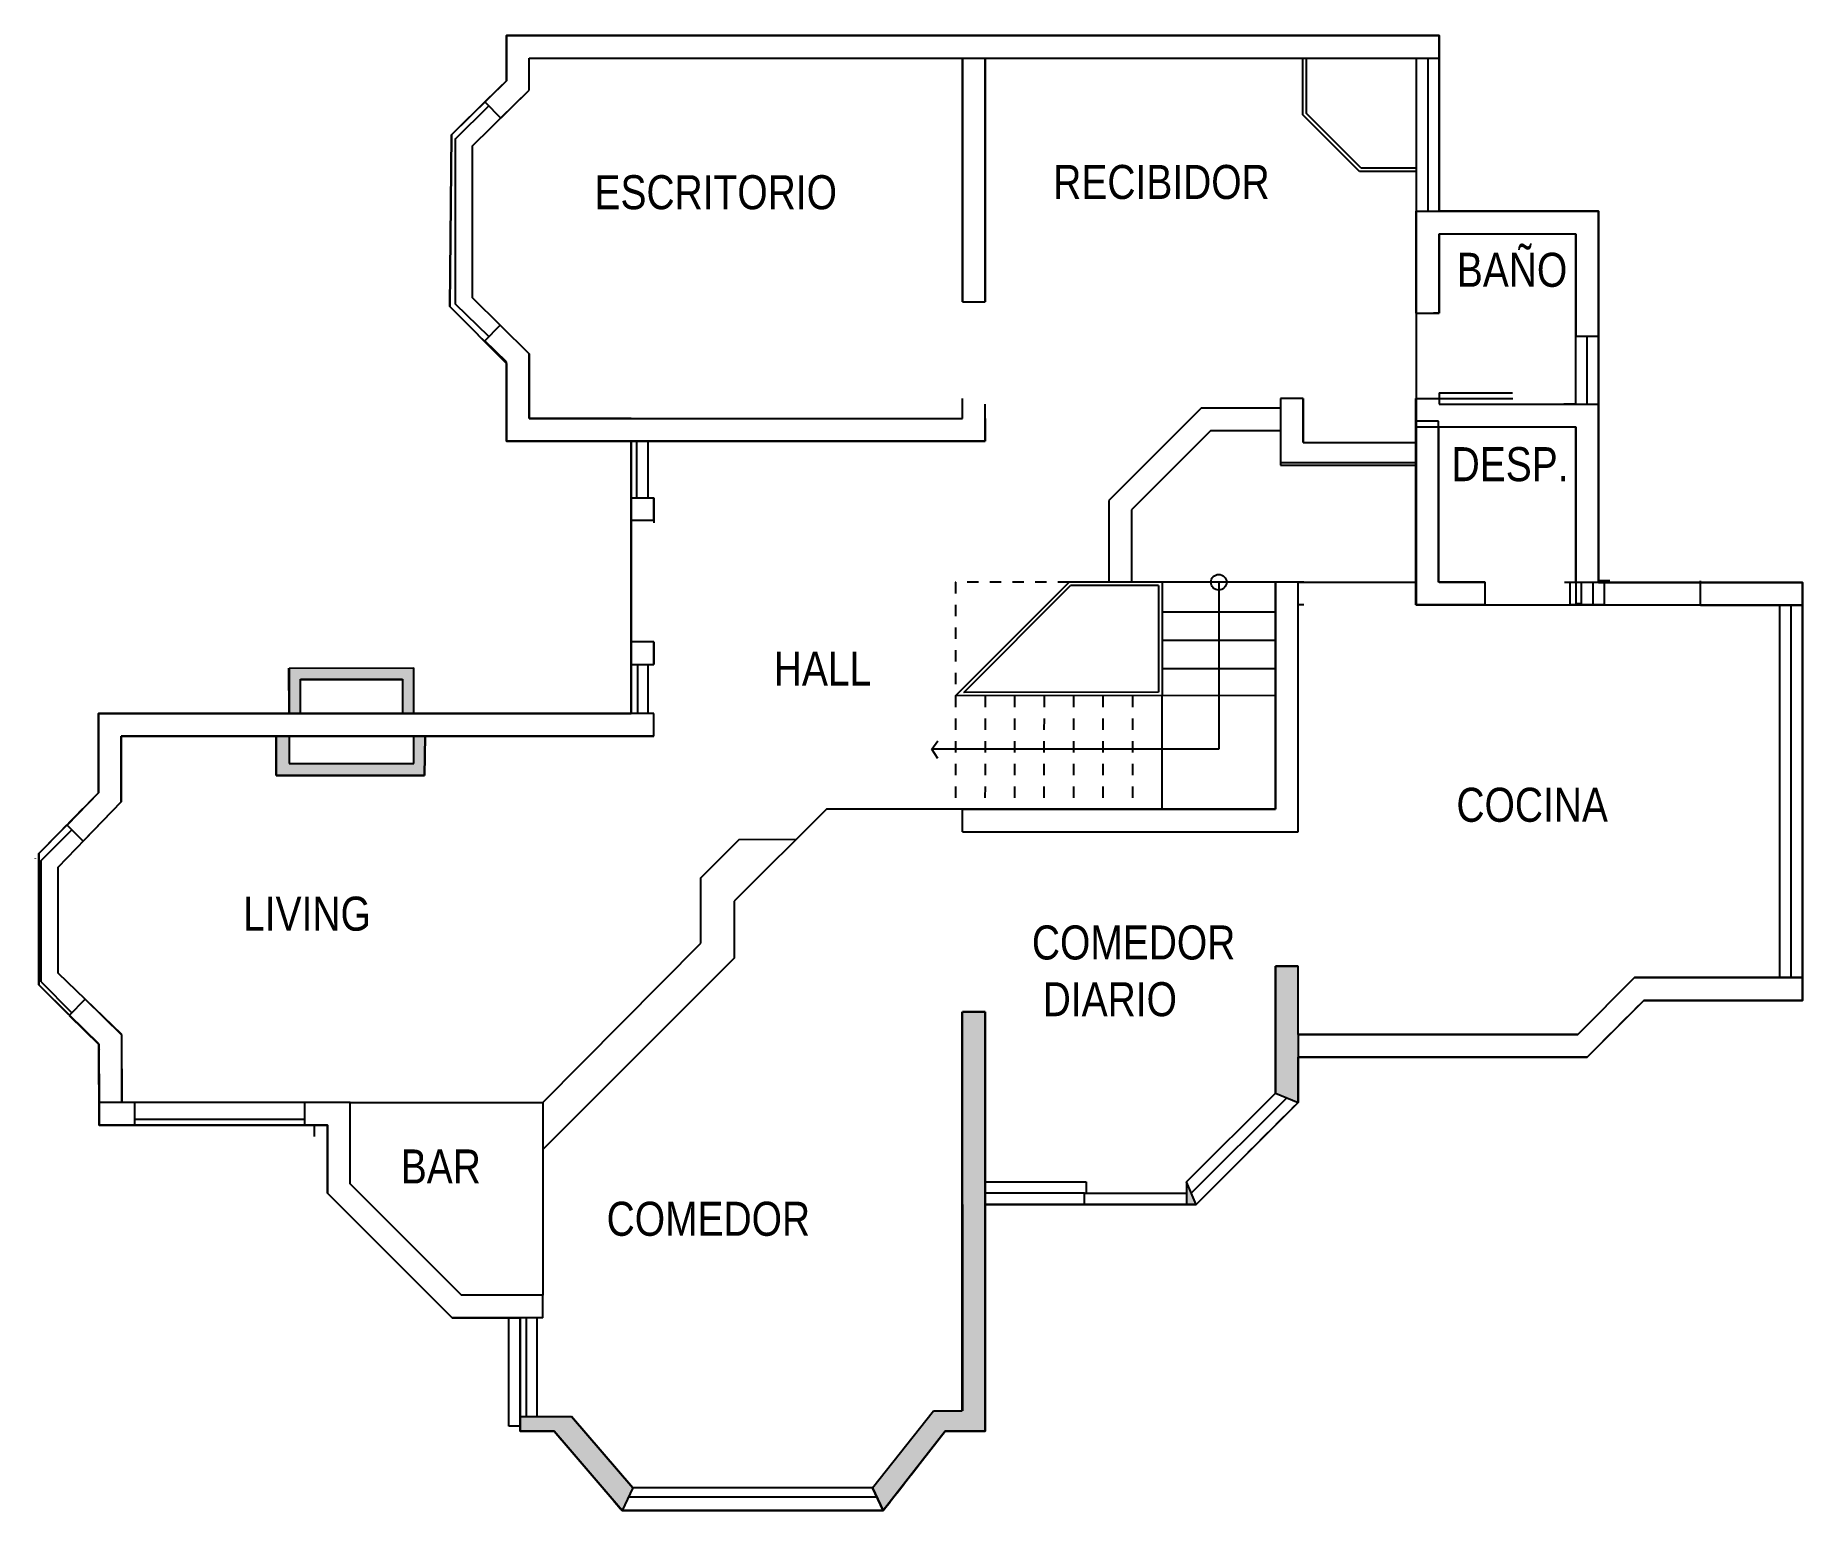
# Model space of a CAD drawing. Extents: x 1.7 to 17.3, y 2.2 to 15.2.
import ezdxf

# ---------------------------------------------------------------- set-up
doc = ezdxf.new("R2010")
doc.units = 0
doc.header["$LTSCALE"] = 0.09
doc.linetypes.add('HIDDEN', pattern=[0.375, 0.25, -0.125])
doc.linetypes.add('HIDDEN2', pattern=[0.1875, 0.125, -0.0625])
doc.layers.add('A_Slabs', color=253, linetype='Continuous')
doc.styles.add('RomanS', font='romans.shx')

msp = doc.modelspace()

# ---------------------------------------------------------------- hatches: boundary and pattern name
at = {"linetype": 'ByBlock'}
for points in [[(5.058438008149474, 9.656914476717404), (3.958441179004805, 9.654273289166756), (3.958441179004805, 9.254273289166756), (4.058427669460159, 9.255916982088541), (4.058150243336732, 9.555916853813095), (4.958150108524593, 9.555424246636376), (4.958126247048128, 9.255424247585326), (5.058438008149474, 9.255424247585326)], [(5.158315125979149, 9.055929179888132), (5.058315125979149, 9.055929179888132), (5.058315125979149, 8.813614027514776), (3.958318296834481, 8.813614027514776), (3.958318296834481, 9.055929179888132), (3.844993336187705, 9.055929179888134), (3.844993336187706, 8.70811162506681), (5.154248508838598, 8.70811162506681)], [(12.85709109672948, 6.426434922310918), (12.85709109672948, 7.026434922310918), (12.65709109672948, 7.026434922310918), (12.65709109672948, 5.967856278548227), (12.65709109672948, 5.909277634785534), (12.85709109672948, 5.826434922310919), (12.85709109672948, 6.226434922310918)], [(10.09709109672948, 4.926434922310917), (10.09709109672948, 6.626434922310917), (9.99709109672948, 6.626434922310917), (9.897091096729483, 6.626434922310916), (9.897091096729481, 4.926434922310917), (9.897091096729481, 3.107263600015454), (9.642235445745841, 3.107263600015453), (9.105104112235397, 2.426434922310917), (9.19709109672948, 2.226434922310915), (9.743396429333075, 2.926434922310917), (10.09709109672948, 2.926434922310917)], [(11.87424838425486, 5.126434922310914), (11.87424838425486, 4.926434922310917), (11.95709109672948, 4.926434922310917)], [(6.44894241720254, 3.056593197002111), (5.99709109672948, 3.05659319700211), (5.99709109672948, 2.926434922310917), (6.29709109672948, 2.926434922310917), (6.89709109672948, 2.226434922310918), (6.989078081223561, 2.426434922310919)]]:
    msp.add_hatch(color=1, dxfattribs=at).paths.add_polyline_path(points)

# ---------------------------------------------------------------- linework, layer by layer
for p, q in [((5.875676395421932, 14.8357497942837), (5.875676395421932, 15.2357497942837)), ((5.875676395421932, 15.2357497942837), (14.1, 15.2357497942837)), ((5.875676395421932, 14.8357497942837), (5.875676395421932, 15.2357497942837)), ((5.875676395421932, 15.2357497942837), (14.1, 15.2357497942837)), ((14.1, 15.2357497942837), (14.1, 15.0357497942837)), ((6.075676395421933, 15.0357497942837), (9.897091096729481, 15.0357497942837)), ((6.075676395421932, 14.75178070648976), (6.075676395421932, 15.0357497942837)), ((6.075676395421932, 14.75178070648976), (6.075676395421931, 15.035749794283701)), ((6.075676395421931, 15.035749794283701), (14.1, 15.035749794283701)), ((9.897091096729481, 12.8848836581031), (9.897091096729481, 15.0357497942837)), ((9.897091096729481, 15.0357497942837), (9.897091096729481, 12.8848836581031)), ((10.09709109672948, 12.8848836581031), (10.09709109672948, 15.0357497942837)), ((10.09709109672948, 15.0357497942837), (14.1, 15.0357497942837)), ((10.09709109672948, 15.0357497942837), (10.09709109672948, 12.8848836581031)), ((13.9, 15.0357497942837), (13.9, 13.48641704700217)), ((14, 15.0357497942837), (14, 13.68641704700217)), ((5.684429572859244, 14.64813824287863), (5.875676395421932, 14.8357497942837)), ((5.684429572859243, 14.64813824287863), (5.875676395421932, 14.8357497942837)), ((5.57597520581129, 14.26157797179552), (6.075676395421933, 14.75178070648976)), ((5.824487497057596, 14.505366474418446), (6.075676395421932, 14.75178070648976)), ((5.390618239200031, 14.35991175425223), (5.684429572859243, 14.64813824287863)), ((5.42597520581129, 14.32455478764098), (5.719786539470502, 14.61278127626737)), ((5.684429572859243, 14.64813824287863), (5.825857439304273, 14.5067103764336)), ((5.42597520581129, 12.86460152681688), (5.42597520581129, 14.32596770600747)), ((5.575975205811291, 12.92074624266168), (5.57597520581129, 14.26157797179552)), ((13.9, 13.68641704700217), (15.50709109672948, 13.68641704700216)), ((13.9, 12.78488365810309), (13.9, 13.68641704700217)), ((13.9, 13.68641704700217), (15.50709109672948, 13.68641704700216)), ((15.50709109672948, 12.58376159157255), (15.50709109672948, 13.68641704700217)), ((15.50709109672948, 13.68641704700216), (15.50709109672948, 12.58376159157256)), ((13.9, 13.48641704700217), (13.9, 11.98488365810309)), ((14.1, 13.48641704700217), (15.30709109672948, 13.48641704700217)), ((14.1, 13.48641704700217), (14.1, 12.78488365810309)), ((14.1, 12.78488365810309), (14.1, 13.48641704700217)), ((14.1, 13.48641704700217), (15.307091096729481, 13.486417047002162)), ((15.30709109672948, 11.98488365810309), (15.30709109672948, 13.48641704700217)), ((15.307091096729481, 13.486417047002162), (15.307091096729481, 12.58376159157256)), ((5.720798732570053, 12.57876752608379), (5.425975205811289, 12.86660954331403)), ((5.42746194505655, 12.86515801049995), (5.42597520581129, 12.86460152681688)), ((6.076844796059787, 12.4271366166963), (5.575975205811291, 12.92074624266168)), ((9.897091096729483, 12.8848836581031), (10.09709109672948, 12.8848836581031)), ((13.9, 12.78488365810309), (14.1, 12.78488365810309)), ((5.685440855640442, 12.54340964915418), (5.821153220773084, 12.67912201428682)), ((5.821153220773084, 12.67912201428682), (6.076844796059787, 12.4271366166963)), ((5.6807680190518814, 12.536672040128531), (5.876844796059787, 12.343437341029807)), ((5.876844796059787, 12.35653821144425), (5.685440855640444, 12.54340964915418)), ((15.30709109672948, 12.58376159157256), (15.50709109672948, 12.58376159157256)), ((15.40709109672948, 11.98488365810309), (15.40709109672948, 12.58376159157255)), ((5.876844796059787, 11.65653821144425), (5.876844796059787, 12.35653821144425)), ((5.876844796059787, 12.343437341029807), (5.876844796059785, 11.65653821144425)), ((6.076844796059786, 11.85653821144425), (6.076844796059787, 12.4271366166963)), ((6.076844796059787, 12.4271366166963), (6.076844796059786, 11.85653821144425)), ((9.897091096729481, 11.85653821144425), (9.897091096729481, 12.0348836581031)), ((12.7014309327499, 12.03488365810309), (12.70211599728206, 11.4693713124953)), ((12.90156786558244, 12.03488365810309), (12.7014309327499, 12.03488365810309)), ((12.70156786558244, 12.03488365810309), (12.701567865582438, 11.446389922904181)), ((12.90175992655428, 11.64638992290418), (12.90156786558244, 12.03488365810309)), ((12.90156786558244, 12.03488365810309), (12.90156786558244, 11.64638992290418)), ((13.89669719810092, 10.21332906110645), (13.89669719810092, 12.03488365810309)), ((13.89669719810092, 12.03488365810309), (14.1, 12.03488365810309)), ((13.9, 12.03488365810309), (14.1, 12.03488365810309)), ((14.1, 12.0848836581031), (14.74833147735478, 12.0848836581031)), ((14.1, 12.0848836581031), (14.1, 12.0848836581031)), ((14.1, 12.0848836581031), (14.1, 11.98488365810309)), ((14.1, 12.03488365810309), (14.74999999999999, 12.0348836581031)), ((14.1, 12.03488365810309), (14.1, 11.98488365810309)), ((6.976844796059787, 11.85653821144425), (6.076844796059786, 11.85653821144425)), ((6.076844796059786, 11.85653821144425), (9.897091096729483, 11.85653821144425)), ((6.976844796059787, 11.85653821144425), (9.897091096729483, 11.85653821144425)), ((9.897091096729483, 11.85653821144425), (9.897091096729481, 11.9848836581031)), ((10.09709109672948, 11.65653821144426), (10.09709109672948, 11.9848836581031)), ((10.097091096729482, 11.65653821144425), (10.09709109672948, 11.9848836581031)), ((10.09709109672948, 11.85653821144425), (10.09709109672948, 11.65653821144425)), ((12.00153705649233, 11.94727981395369), (11.18843307024073, 11.13417582770208)), ((12.70153705649233, 11.94727981395369), (12.00153705649233, 11.94727981395369)), ((13.9, 11.98488365810309), (13.9, 10.21332906110645)), ((14.1, 11.98488365810309), (15.50709109672948, 11.98488365810309)), ((14.1, 11.98488365810309), (15.50709109672948, 11.98488365810309)), ((15.30709109672948, 11.98488365810309), (15.2, 11.98488365810309)), ((15.50709109672947, 10.42643492231092), (15.50709109672948, 11.98488365810309)), ((15.50709109672948, 11.98488365810309), (15.50709109672947, 10.42643492231092)), ((12.08437976896695, 11.74727981395368), (11.38843307024072, 11.05133311522746)), ((12.70153705649233, 11.74727981395369), (12.08437976896695, 11.74727981395368)), ((14.09669719810092, 11.83488365810309), (13.9, 11.83488365810309)), ((13.9, 11.83488365810309), (13.9, 11.784883658103091)), ((13.9, 11.784883658103091), (15.307091096729481, 11.784883658103091)), ((14.09669719810092, 10.413329061106449), (14.09669719810092, 11.83488365810309)), ((14.09684705587198, 11.78488365810309), (14.09684705587198, 10.41332906110645)), ((14.1, 11.78488365810309), (15.30709109672948, 11.78488365810309)), ((15.30709109672948, 10.41332906110645), (15.30709109672948, 11.78488365810309)), ((15.307091096729481, 11.784883658103091), (15.30709109672947, 10.22643492231092)), ((7.176844796059786, 11.65653821144425), (5.876844796059787, 11.65653821144425)), ((5.876844796059785, 11.65653821144425), (10.097091096729482, 11.65653821144425)), ((7.026844796059786, 11.15688169854163), (7.026844796059787, 11.65653821144425)), ((7.126844796059787, 11.15696897186659), (7.126844796059787, 11.65653821144425)), ((10.09709109672948, 11.65653821144426), (7.176844796059786, 11.65653821144425)), ((12.90156786558244, 11.64638992290418), (13.9, 11.64638992290418)), ((12.90175992655428, 11.64638992290418), (13.9, 11.64638992290418)), ((12.701567865582438, 11.446389922904181), (13.9, 11.446389922904181)), ((12.70211599728205, 11.4693713124953), (13.9, 11.4693713124953)), ((6.976844796059787, 11.15683806187915), (7.176844796059786, 11.15701260852907)), ((6.976844796059786, 11.15701260852907), (6.976844796059791, 10.93673430872569)), ((6.976844796059787, 10.95653821144425), (6.976844796059787, 11.15683806187915)), ((7.176844796059785, 10.95653821144425), (7.176844796059786, 11.15701260852907)), ((7.176844796059786, 11.15701260852907), (7.176844796059791, 10.93673430872569)), ((11.18843307024073, 11.13417582770208), (11.18843307024072, 10.41332906110645)), ((7.176844796059785, 10.95653821144425), (6.976844796059787, 10.95653821144425)), ((11.38843307024072, 11.05133311522746), (11.38843307024072, 10.41332906110645)), ((11.65709109672948, 10.41332906110645), (10.83864095396989, 10.41332906110645)), ((11.62707339970153, 10.38332906110645), (10.85106736084109, 10.38332906110645)), ((11.62707339970153, 10.38332906110645), (11.62651859497591, 9.442546825523857)), ((11.62709110194615, 10.41334675291466), (11.62709109151281, 10.41332906110645)), ((11.65709109672948, 10.41332906110645), (11.65591164264408, 8.41332906110645)), ((11.65709109672948, 10.38332906110645), (11.6570734049182, 10.38332906110645)), ((12.65709109672948, 10.41332906110645), (11.65709109672948, 10.41332906110645)), ((12.85709109672948, 10.41332906110645), (12.65709109672948, 10.41332906110645)), ((12.65709109672948, 10.41332906110645), (12.65709109672948, 8.41332906110645)), ((12.65709109672948, 8.41332906110645), (12.65709109672948, 10.41332906110645)), ((12.85709109672948, 10.41332906110645), (12.90709109672948, 10.41332906110645)), ((12.85709109672948, 10.41332906110645), (13.9, 10.41332906110645)), ((12.85709109672948, 8.213329061106451), (12.85709109672948, 10.41332906110645)), ((12.90709109672948, 10.413329061106449), (12.85709109672948, 10.413329061106449)), ((12.85709109672948, 10.29424787426068), (12.85709109672948, 10.29424787426068)), ((13.9, 10.41332906110645), (13.90277895845378, 10.41332906110645)), ((14.50709109672948, 10.413329061106449), (14.09669719810092, 10.413329061106449)), ((14.1, 10.41332906110645), (14.50709109672948, 10.41332906110645)), ((14.50709109672948, 10.21332906110645), (14.50709109672948, 10.41332906110645)), ((15.20709109672948, 10.41332906110645), (15.30709109672948, 10.41332906110645)), ((15.25709109672948, 10.21332906110645), (15.25709109672948, 10.41332906110645)), ((15.25709109672948, 10.41332906110645), (15.55709109672948, 10.41332906110645)), ((15.35709109672948, 10.22643492231092), (15.35709109672948, 10.413329061106449)), ((15.35709109672948, 10.413329061106449), (15.45709109672948, 10.413329061106449)), ((15.45709109672948, 10.413329061106449), (15.45709109672948, 10.213329061106451)), ((15.60709109672948, 10.42643492231092), (15.50709109672948, 10.42643492231092)), ((15.50709109672947, 10.42643492231092), (15.55709109672948, 10.42643492231092)), ((15.55709109672948, 10.42643492231092), (15.55709109672948, 10.21332906110645)), ((16.40709109672948, 10.21332906110645), (16.40709109672948, 10.42643492231092)), ((17.30709109672948, 10.41051554095073), (16.40709109672948, 10.41051554095073)), ((16.40709109672948, 10.41051554095073), (17.30709109672948, 10.41051554095073)), ((17.30709109672948, 10.21332906110645), (17.30709109672948, 10.41051554095073)), ((11.65678938847322, 10.15172244581565), (12.65709109672948, 10.15172244581565)), ((12.85709109672948, 8.213329061106451), (12.85709109672948, 10.21332906110645)), ((12.90709109672948, 10.21332906110645), (12.85709109672948, 10.21332906110645)), ((13.89669719810092, 10.21332906110645), (15.6, 10.21332906110645)), ((14.50709109672948, 10.21332906110645), (13.89669719810092, 10.21332906110645)), ((15.55709109672948, 10.21332906110645), (15.25709109672948, 10.21332906110645)), ((15.30709109672947, 10.22643492231092), (15.35709109672948, 10.22643492231092)), ((15.45709109672948, 10.213329061106451), (15.55709109672948, 10.213329061106451)), ((15.6, 10.21332906110645), (17.30709109672948, 10.21332906110645)), ((16.40709109672948, 10.21051554095073), (17.30709109672948, 10.21051554095073)), ((17.10709109672948, 6.926434922310919), (17.10709109672948, 10.21332906110645)), ((17.20709109672948, 6.926434922310919), (17.20709109672948, 10.21332906110645)), ((7.176844796059787, 9.886734308725696), (6.976844796059787, 9.886734308725696)), ((6.976844796059805, 9.886734308725696), (6.9768447960598055, 9.686734308725697)), ((7.176844796059786, 9.686734308725697), (7.176844796059787, 9.886734308725696)), ((7.176844796059805, 9.886734308725696), (7.176844796059806, 9.686734308725697)), ((11.65678938847322, 9.90172244581565), (12.65709109672948, 9.90172244581565)), ((6.976844796059788, 9.686734308725697), (7.176844796059787, 9.686734308725697)), ((7.035503264919618, 9.257869951870951), (7.035503264919619, 9.688066049152399)), ((7.126844796059787, 9.256538211444251), (7.126844796059788, 9.686734308725699)), ((11.65678938847322, 9.65172244581565), (12.65709109672948, 9.65172244581565)), ((12.65709109672948, 9.41332906110645), (9.83650001669591, 9.411188123832467)), ((11.62651859497592, 9.442546825523857), (9.908981448407717, 9.441243148673081)), ((2.276844796059787, 8.556538211444254), (2.276844796059787, 9.256538211444253)), ((2.276844796059787, 8.556538211444254), (2.276844796059787, 9.256538211444253)), ((7.176844796059786, 9.255929179888131), (2.2768447960597866, 9.255929179888131)), ((2.2768447960597866, 9.255929179888131), (2.2768447960597866, 8.556538211444254)), ((7.176844796059787, 9.055929179888132), (7.176844796059787, 9.255929179888131)), ((2.476844796059786, 8.475674869156032), (2.476844796059787, 9.055929179888132)), ((2.476844796059787, 9.055929179888132), (7.176844796059786, 9.055929179888132)), ((7.176844796059786, 9.055929179888132), (2.476844796059787, 9.055929179888132)), ((2.476844796059787, 9.055929179888132), (2.476844796059787, 8.475674869156032)), ((1.920830782354233, 7.900480626692634), (2.476844796059786, 8.475674869156032)), ((2.2768447960597866, 8.556538211444254), (1.9985641172774165, 8.268657977711168)), ((2.000920994518473, 8.271096157659574), (2.276844796059787, 8.556538211444254)), ((2.476844796059787, 8.475674869156032), (2.142362677893266, 8.12965447428478)), ((2.000920994518473, 8.271096157659574), (2.142362677893266, 8.12965447428478)), ((8.69709109672948, 8.41332906110645), (7.882887983556231, 7.601187884648201)), ((9.89709109672948, 8.41332906110645), (8.69709109672948, 8.41332906110645)), ((12.65709109672948, 8.41332906110645), (9.89709109672948, 8.41332906110645)), ((9.89709109672948, 8.213329061106451), (9.89709109672948, 8.41332906110645)), ((9.89709109672948, 8.41332906110645), (12.65709109672948, 8.41332906110645)), ((1.770830782354234, 7.958079956068504), (2.04238398923189, 8.22963316294616)), ((7.590780135383484, 7.808068331694221), (7.930593514163657, 8.147649898844275)), ((7.930593514163657, 8.147649898844277), (8.428377468761212, 8.145295939619137)), ((9.897091096729481, 8.213329061106451), (12.65709109672948, 8.213329061106451)), ((9.89709109672948, 8.213329061106451), (12.85709109672948, 8.213329061106451)), ((12.65709109672948, 8.213329061106451), (12.65709109672948, 8.213329061106451)), ((12.65709109672948, 8.213329061106451), (12.85709109672948, 8.213329061106451)), ((1.720830782354234, 7.977279732527128), (1.720830782354234, 7.981343968980857)), ((1.750449440796201, 6.864389789313851), (1.750449440796201, 8.020543301229953)), ((1.770830782354234, 6.889403696731183), (1.770830782354234, 7.958079956068505)), ((1.920830782354234, 6.96640655171164), (1.920830782354234, 7.900480626692633)), ((7.590780135383483, 7.230844224247122), (7.590780135383485, 7.808068331694222)), ((7.882887983556231, 7.601187884648201), (7.882887983556231, 7.096999679013123)), ((6.197091096729484, 5.826434922310918), (7.590780135383483, 7.230844224247122)), ((7.882887983556231, 7.096999679013123), (6.197091096729483, 5.411202792186375)), ((12.65709109672948, 5.967856278548227), (12.65709109672948, 7.026434922310917)), ((12.65709109672948, 7.026434922310917), (12.85709109672948, 7.026434922310917)), ((12.85709109672948, 6.426434922310918), (12.85709109672948, 7.026434922310917)), ((1.750449440796201, 6.864389789313851), (2.02063463684084, 6.594204593269212)), ((1.770830782354234, 6.889403696731182), (2.041015978398873, 6.619218500686543)), ((2.482572609971424, 6.425478061128993), (1.920830782354234, 6.96640655171164)), ((15.32424838425486, 6.426434922310919), (15.82424838425486, 6.926434922310918)), ((15.824248384254862, 6.926434922310918), (15.324248384254862, 6.426434922310918)), ((15.82424838425486, 6.926434922310917), (17.30709109672948, 6.926434922310919)), ((17.30709109672948, 6.926434922310918), (15.824248384254862, 6.926434922310918)), ((17.30709109672948, 6.726434922310918), (17.30709109672948, 6.926434922310919)), ((2.158863873116351, 6.735354793873306), (2.481715742940036, 6.42290959256689)), ((15.40709109672948, 6.226434922310918), (15.90709109672948, 6.726434922310918)), ((15.90709109672948, 6.726434922310918), (15.40709109672948, 6.226434922310918)), ((15.90709109672948, 6.726434922310918), (17.30709109672948, 6.726434922310918)), ((17.30709109672948, 6.726434922310918), (15.90709109672948, 6.726434922310918)), ((2.019777769809452, 6.591636124707109), (2.2818374798293863, 6.338023534833633)), ((9.897091096729481, 4.926434922310917), (9.897091096729481, 6.626434922310916)), ((10.09709109672948, 6.626434922310917), (9.897091096729481, 6.626434922310917)), ((9.99709109672948, 6.626434922310917), (10.09709109672948, 6.626434922310917)), ((10.09709109672948, 4.926434922310917), (10.09709109672948, 6.626434922310917)), ((2.481715742940036, 6.42290959256689), (2.482572609971424, 5.826434922310918)), ((2.482572609971424, 5.826434922310918), (2.482572609971424, 6.425478061128993)), ((12.85709109672948, 6.426434922310918), (15.32424838425486, 6.426434922310919)), ((15.324248384254862, 6.426434922310918), (12.85709109672948, 6.426434922310918)), ((2.2818374798293863, 6.338023534833633), (2.282572816339342, 5.8261476121567854)), ((2.297091096729481, 6.295245539355673), (2.297091096729481, 6.295245539355673)), ((12.65709109672948, 5.909277634785535), (12.65709109672948, 6.226434922310918)), ((12.85709109672948, 5.826434922310917), (12.85709109672948, 6.226434922310918)), ((12.85709109672948, 6.226434922310918), (15.40709109672948, 6.226434922310918)), ((15.40709109672948, 6.226434922310918), (12.85709109672948, 6.226434922310918)), ((2.597091096729481, 5.826434922310918), (2.282572609971424, 5.826434922310918)), ((4.497091096729481, 5.826434922310918), (2.482572609971424, 5.826434922310918)), ((2.597091096729481, 5.626434922310918), (2.597091096729481, 5.826434922310918)), ((4.097091096729481, 5.626434922310917), (4.097091096729481, 5.826434922310918)), ((4.4970910967294815, 5.826434922310917), (4.097091096729481, 5.826434922310917)), ((4.497091096729481, 5.109277634785537), (4.497091096729482, 5.826434922310918)), ((4.497091096729482, 5.826434922310918), (6.197091096729484, 5.826434922310918)), ((4.4970910967294815, 5.109277634785536), (4.4970910967294815, 5.826434922310917)), ((6.197091096729484, 5.826434922310918), (6.197091096729483, 4.126434922310917)), ((11.87424838425486, 5.126434922310917), (12.65709109672948, 5.909277634785535)), ((11.91566974049217, 5.026434922310917), (12.75709109672948, 5.867856278548226)), ((2.597091096729481, 5.626434922310918), (2.282572609971424, 5.626434922310918)), ((2.597091096729481, 5.626434922310918), (2.282572609971424, 5.626434922310918)), ((4.097091096729481, 5.676434922310916), (2.597091096729481, 5.676434922310918)), ((4.297091096729481, 5.626434922310917), (4.097091096729481, 5.626434922310916)), ((4.297091096729481, 5.626434922310917), (4.097091096729481, 5.626434922310917)), ((4.183059180784944, 5.526434922310917), (4.183059180784944, 5.626434922310917)), ((4.297091096729481, 5.026434922310917), (4.297091096729481, 5.626434922310917)), ((4.297091096729481, 5.026434922310917), (4.297091096729481, 5.626434922310917)), ((4.297091096729481, 5.026434922310917), (5.397091096729481, 3.926434922310917)), ((5.397091096729481, 3.926434922310917), (4.297091096729481, 5.026434922310917)), ((4.497091096729481, 5.109277634785537), (5.4799338092041, 4.126434922310918)), ((5.4799338092041, 4.126434922310917), (4.4970910967294815, 5.109277634785536)), ((10.09709109672948, 5.026434922310917), (10.09709109672948, 5.126434922310916)), ((10.09709109672948, 5.126434922310916), (10.98949749558058, 5.126434922310916)), ((10.97424838425486, 5.026434922310917), (10.09709109672948, 5.026434922310917)), ((10.97424838425486, 4.926434922310917), (10.97424838425486, 5.026434922310917)), ((10.97424838425486, 5.026434922310917), (11.87424838425486, 5.026434922310917)), ((10.98949749558058, 5.126434922310916), (10.98949749558058, 5.026434922310917)), ((11.87424838425486, 5.126434922310917), (11.87424838425486, 4.926434922310917)), ((11.87424838425486, 5.126434922310917), (11.87424838425486, 5.126434922310917)), ((11.87424838425486, 5.126434922310917), (11.87424838425486, 5.126434922310917)), ((11.95709109672948, 4.926434922310917), (11.87424838425486, 5.126434922310917)), ((9.897091096729481, 4.926434922310917), (9.897091096729481, 3.107263600015454)), ((10.09709109672948, 4.926434922310917), (10.09709109672948, 2.926434922310917)), ((11.87424838425486, 4.926434922310917), (10.97424838425486, 4.926434922310917)), ((11.87424838425486, 4.926434922310917), (11.95709109672948, 4.926434922310917)), ((6.197091096729482, 4.126434922310917), (5.4799338092041, 4.126434922310918)), ((6.197091096729481, 4.126434922310917), (5.4799338092041, 4.126434922310917)), ((6.197091096729481, 3.926434922310917), (6.197091096729482, 4.126434922310917)), ((6.197091096729482, 3.926434922310917), (5.397091096729481, 3.926434922310917)), ((6.197091096729481, 3.926434922310917), (5.397091096729481, 3.926434922310917)), ((5.897091096729481, 2.971297114027156), (5.897091096729481, 3.926434922310917)), ((6.051877622135706, 3.05659319700211), (6.051877622135706, 3.926434922310917)), ((6.147091096729481, 3.05659319700211), (6.147091096729481, 3.926434922310917)), ((5.997091096729481, 2.971297114027156), (5.897091096729481, 2.971297114027156)), ((5.997091096729481, 2.926434922310917), (5.99709109672948, 3.05659319700211)), ((5.997091096729481, 3.05659319700211), (6.44894241720254, 3.056593197002111)), ((6.98907808122356, 2.426434922310917), (6.44894241720254, 3.056593197002111)), ((6.98907808122356, 2.426434922310917), (6.44894241720254, 3.056593197002111)), ((6.98907808122356, 2.426434922310917), (6.44894241720254, 3.056593197002111)), ((9.642235445745841, 3.107263600015453), (9.894086766218903, 3.107263600015454)), ((6.29709109672948, 2.926434922310917), (5.997091096729481, 2.926434922310917)), ((6.89709109672948, 2.226434922310917), (6.29709109672948, 2.926434922310917)), ((10.09709109672948, 2.926434922310917), (9.744635333148281, 2.926434922310917)), ((6.98907808122356, 2.426434922310917), (6.89709109672948, 2.226434922310917)), ((9.141898906033031, 2.346434922310917), (6.952283287425928, 2.346434922310917)), ((9.105104112235397, 2.426434922310917), (6.98907808122356, 2.426434922310917)), ((9.105104112235399, 2.426434922310917), (9.19709109672948, 2.226434922310916))]:
    msp.add_line(p, q)
for p, q in [((12.90000189729478, 14.5346828472526), (12.90000189729478, 15.0357497942837)), ((12.93000189729478, 14.5471061131041), (12.93000189729478, 15.0357497942837)), ((13.40000094864739, 14.03450502246626), (12.90000189729478, 14.5346828472526)), ((13.41240839372857, 14.06452713341141), (12.93000189729478, 14.5471061131041)), ((13.9, 14.03539414471103), (13.40000094864739, 14.03450502246626)), ((13.89994665264845, 14.06539409727866), (13.41240839372858, 14.06452713341141)), ((14.09684705587198, 11.78488365810309), (15.30709109672948, 11.78488365810309)), ((14.09684705587198, 10.41332906110711), (14.09684705587198, 11.78488365810309)), ((14.09684705587198, 11.78488365810309), (15.30709109672948, 11.78488365810309)), ((15.30709109672948, 11.78488365810309), (15.3070910967295, 10.41332906110645)), ((15.30709109672948, 11.78488365810309), (15.3070910967295, 10.41332906110645)), ((9.83650001669591, 9.411188123832467), (10.8386409539699, 10.41332906110645)), ((9.90898144840772, 9.441243148673083), (10.85106736084109, 10.38332906110645)), ((12.15709109672948, 10.41332906110645), (12.15709109672948, 8.941013120445337)), ((14.50709109672948, 10.41332906110711), (14.09684705587198, 10.41332906110711)), ((3.958318296834482, 9.256538211444253), (3.95735786776642, 9.656535905370971)), ((3.958318296834482, 9.656538211444254), (5.05831512597915, 9.657260168020112)), ((3.958318296834482, 9.656538211444254), (3.958318296834482, 9.256538211444253)), ((3.958318296834482, 9.256538211444253), (3.958318296834482, 9.656538211444254)), ((4.058304787289836, 9.25818190436604), (4.058027361166407, 9.55818177609059)), ((4.058027361166407, 9.55818177609059), (4.958027226354269, 9.557689168913873)), ((4.058242232529095, 9.555541325706177), (4.957800469379207, 9.555048960250927)), ((4.058304787289836, 9.25818190436604), (4.058468989504156, 9.558181534369123)), ((4.958027226354269, 9.557689168913873), (4.958003364877805, 9.257689169862823)), ((4.958027226354269, 9.557689168913873), (4.958027226354269, 9.257689169862823)), ((5.05831512597915, 9.2591793989949), (5.05831512597915, 9.657260168020112)), ((3.958318296834482, 9.256538211444253), (4.058304787289836, 9.25818190436604)), ((4.958003364877805, 9.257689169862823), (5.05831512597915, 9.257689169862823)), ((3.844993336187706, 8.70811162506681), (3.844993336187705, 9.055929179888132)), ((3.844993336187705, 9.055929179888132), (3.844993336187705, 8.70811162506681)), ((3.958318296834481, 9.055929179888132), (3.958318296834482, 8.813614027514777)), ((3.958318296834481, 9.055929179888132), (3.95831829683448, 8.813614027514777)), ((5.058315125979149, 8.813614027514776), (5.058315125979149, 9.055929179888132)), ((5.058315125979149, 9.055929179888132), (5.158315125979149, 9.055929179888132)), ((5.058315125979149, 8.813614027514777), (5.058315125979149, 9.055929179888132)), ((5.158315125979149, 9.055929179888132), (5.154248508838599, 8.70811162506681)), ((5.154248508838599, 8.70811162506681), (5.158315125979149, 9.055929179888132)), ((9.62700583772854, 8.941013120445337), (9.680142032480468, 9.013414845952038)), ((12.15709109672948, 8.941013120445337), (9.62700583772854, 8.941013120445337)), ((9.680142032480468, 8.85895786002541), (9.62700583772854, 8.941013120445337)), ((3.958318296834482, 8.813614027514777), (5.058315125979149, 8.813614027514776)), ((3.95831829683448, 8.813614027514777), (5.058315125979149, 8.813614027514777)), ((5.154248508838599, 8.70811162506681), (3.844993336187706, 8.70811162506681)), ((3.844993336187705, 8.70811162506681), (5.154248508838599, 8.70811162506681)), ((12.85709109672948, 7.026434922310917), (12.65709109672948, 7.026434922310917)), ((12.65709109672948, 7.026434922310917), (12.65709109672948, 5.909277634785535)), ((12.85709109672948, 6.426434922310918), (12.85709109672948, 7.026434922310917)), ((9.894086766218903, 3.107263600015454), (9.894086766218903, 6.626434922310917)), ((9.897091096729481, 6.626434922310917), (10.09709109672948, 6.626434922310917)), ((10.09709109672948, 6.626434922310917), (10.09709109672949, 2.926434922310917)), ((2.282572609971424, 5.626434922310918), (2.282572609971424, 6.340709816270477)), ((12.85709109672948, 5.826434922310917), (12.85709109672948, 6.226434922310918)), ((12.65709109672948, 5.909277634785535), (12.85709109672948, 5.826434922310917)), ((12.65709109672948, 5.909277634785535), (12.85709109672948, 5.826434922310917)), ((11.95709109672948, 4.926434922310917), (11.87424838425486, 5.126434922310917)), ((11.87424838425486, 5.126434922310917), (11.87424838425486, 4.926434922310917)), ((11.87424838425486, 4.926434922310917), (11.95709109672948, 4.926434922310917)), ((5.997091096729481, 3.05659319700211), (6.44894241720254, 3.056593197002111)), ((5.997091096729481, 2.926434922310915), (5.997091096729481, 3.05659319700211)), ((6.44894241720254, 3.056593197002111), (6.98907808122356, 2.426434922310917)), ((9.105104112235397, 2.426434922310917), (9.642235445745841, 3.107263600015453)), ((9.105104112235399, 2.426434922310917), (9.642235445745841, 3.107263600015453)), ((9.642235445745841, 3.107263600015453), (9.894086766218903, 3.107263600015454)), ((6.29709109672948, 2.926434922310917), (5.997091096729481, 2.926434922310915)), ((6.89709109672948, 2.226434922310917), (6.29709109672948, 2.926434922310917)), ((9.19709109672948, 2.226434922310916), (9.744635333148281, 2.928022372805884)), ((9.744635333148281, 2.926434922310917), (9.19709109672948, 2.226434922310916)), ((10.09709109672949, 2.926434922310917), (9.744635333148281, 2.926434922310917)), ((6.98907808122356, 2.426434922310917), (6.89709109672948, 2.226434922310917)), ((9.19709109672948, 2.226434922310916), (9.105104112235399, 2.426434922310917))]:
    msp.add_line(p, q, dxfattribs=at)
at = {"linetype": 'HIDDEN'}
for p, q in [((10.8386409539699, 10.41332906110645), (9.836500895836622, 10.41332906110645)), ((9.836500895836622, 10.41332906110645), (9.836500895836624, 9.412678882528486)), ((9.836500895836624, 9.412678882528486), (9.835911733066336, 8.413635719115328)), ((10.0965008506255, 9.412525553524047), (10.09591168785521, 8.41348239011089)), ((10.35650080541437, 9.412372224519608), (10.35591164264408, 8.41332906110645)), ((10.61650080541437, 9.412372224519608), (10.61591164264408, 8.41332906110645)), ((10.87650080541437, 9.412372224519608), (10.87591164264408, 8.41332906110645)), ((11.13650080541437, 9.412372224519608), (11.13591164264408, 8.41332906110645)), ((11.39650080541437, 9.412372224519608), (11.39591164264408, 8.41332906110645))]:
    msp.add_line(p, q, dxfattribs=at)
at = {"color": 1, "linetype": 'ByBlock'}
for p, q in [((2.02063463684084, 6.594204593269212), (2.159720740147739, 6.737923262435409)), ((2.282572609971424, 6.340709816270477), (2.02063463684084, 6.594204593269212)), ((12.85709109672948, 6.426434922310918), (12.85709109672948, 6.226434922310918))]:
    msp.add_line(p, q, dxfattribs=at)
at = {"linetype": 'ByBlock'}
msp.add_circle((12.15709109672948, 10.41332906110645), 0.0687581606231973, dxfattribs=at)
msp.add_arc((14.1, 12.0848836581031), 0.7017827740462109, 90, 94.08485279905463)
at = {"layer": 'A_Slabs', "color": 5, "linetype": 'HIDDEN2', "lineweight": -3}
for p, q in [((14.1, 15.2357497942837), (5.87567639542193, 15.2357497942837)), ((5.87567639542193, 15.2357497942837), (5.87567639542193, 14.8357497942837)), ((14.10000000000225, 13.68530581174556), (14.1, 15.2357497942837)), ((5.87567639542193, 14.8357497942837), (5.390618239200027, 14.35991175425223)), ((5.390618239200027, 14.35991175425223), (5.375723793498828, 12.84579251838298)), ((15.50709109672948, 13.68530581174556), (14.10000000000225, 13.68530581174556)), ((15.50709109672947, 10.41051554095073), (15.50709109672948, 13.68530581174556)), ((5.375723793498828, 12.84579251838298), (5.876844796059771, 12.34343734102981)), ((5.876844796059771, 12.34343734102981), (5.87684479605814, 11.65653821144425)), ((5.87684479605814, 11.65653821144425), (6.976844796059784, 11.65653821144425)), ((6.976844796059784, 11.65653821144425), (6.976844796059801, 9.255929179888131)), ((17.30709109672948, 10.41051554095073), (15.50709109672947, 10.41051554095073)), ((17.30709109672947, 6.726434922310919), (17.30709109672948, 10.41051554095073)), ((6.976844796059801, 9.255929179888131), (2.276844796059784, 9.255929179888133)), ((2.276844796059784, 9.255929179888133), (2.276844796059507, 8.556538211443973)), ((2.276844796059507, 8.556538211443973), (1.750449440796197, 8.020543301229955)), ((1.750449440796197, 8.020543301229955), (1.750449440796306, 6.864389789313744)), ((1.750449440796306, 6.864389789313744), (2.281837479829381, 6.338023534833637)), ((15.40709109672948, 6.226434922310915), (15.90709109672947, 6.726434922310919)), ((15.90709109672947, 6.726434922310919), (17.30709109672947, 6.726434922310919)), ((2.281837479829381, 6.338023534833637), (2.282572609971419, 5.626434922310922)), ((12.85709109672947, 5.826434922310916), (12.85709109672947, 6.226434922310919)), ((12.85709109672947, 6.226434922310919), (15.40709109672948, 6.226434922310915)), ((11.95709109672947, 4.926434922310914), (12.85709109672947, 5.826434922310916)), ((2.282572609971419, 5.626434922310922), (4.297091096729476, 5.626434922310919)), ((4.297091096729476, 5.626434922310919), (4.297091096729476, 5.026434922310925)), ((4.297091096729476, 5.026434922310925), (5.397091096729481, 3.926434922310916)), ((10.09709109672899, 2.926434922310918), (10.09709109672948, 4.926434922310916)), ((10.09709109672948, 4.926434922310916), (11.95709109672947, 4.926434922310914)), ((5.397091096729481, 3.926434922310916), (5.997091096729465, 3.92643492231092)), ((5.997091096729465, 3.92643492231092), (5.997091096729475, 2.92643492231092)), ((5.997091096729475, 2.92643492231092), (6.297091096729474, 2.92643492231092)), ((6.297091096729474, 2.92643492231092), (6.897091096729474, 2.226434922310919)), ((9.197091096729471, 2.226434922310913), (9.744635333148272, 2.926434922310916)), ((9.744635333148272, 2.926434922310916), (10.09709109672899, 2.926434922310918)), ((6.897091096729474, 2.226434922310919), (9.197091096729471, 2.226434922310913))]:
    msp.add_line(p, q, dxfattribs=at)
at = {"layer": 'A_Slabs', "color": 252, "linetype": 'Continuous', "lineweight": -3}
for points, invisible_edges in [([(5.87567639542193, 14.8357497942837, 0.1), (14.1, 15.2357497942837, 0.1), (5.87567639542193, 15.2357497942837, 0.1)], 1), ([(14.1, 15.2357497942837, 0.1), (5.87567639542193, 14.8357497942837, 0.1), (5.876844796059771, 12.34343734102981, 0.1), (14.10000000000225, 13.68530581174556, 0.1)], 7), ([(14.1, 15.2357497942837), (14.10000000000225, 13.68530581174556), (6.976844796059784, 11.65653821144425), (5.87567639542193, 15.2357497942837)], 6), ([(5.87567639542193, 15.2357497942837), (6.976844796059784, 11.65653821144425), (5.876844796059771, 12.34343734102981), (5.87567639542193, 14.8357497942837)], 7), ([(5.87567639542193, 14.8357497942837, 0.1), (5.390618239200027, 14.35991175425223, 0.1), (5.375723793498828, 12.84579251838298, 0.1), (5.876844796059771, 12.34343734102981, 0.1)], 8), ([(5.375723793498828, 12.84579251838298), (5.390618239200027, 14.35991175425223), (5.87567639542193, 14.8357497942837), (5.876844796059771, 12.34343734102981)], 4), ([(6.976844796059784, 11.65653821144425, 0.1), (14.10000000000225, 13.68530581174556, 0.1), (5.876844796059771, 12.34343734102981, 0.1), (5.87684479605814, 11.65653821144425, 0.1)], 3), ([(14.10000000000225, 13.68530581174556, 0.1), (6.976844796059784, 11.65653821144425, 0.1), (6.976844796059801, 9.255929179888131, 0.1), (12.85709109672947, 6.226434922310919, 0.1)], 13), ([(12.85709109672947, 6.226434922310919), (6.976844796059784, 11.65653821144425), (14.10000000000225, 13.68530581174556)], 15), ([(14.10000000000225, 13.68530581174556, 0.1), (12.85709109672947, 6.226434922310919, 0.1), (15.50709109672947, 10.41051554095073, 0.1), (15.50709109672948, 13.68530581174556, 0.1)], 3), ([(14.10000000000225, 13.68530581174556), (15.50709109672947, 10.41051554095073), (12.85709109672947, 6.226434922310919)], 15), ([(14.10000000000225, 13.68530581174556), (15.50709109672948, 13.68530581174556), (15.50709109672947, 10.41051554095073)], 12), ([(6.976844796059784, 11.65653821144425), (5.87684479605814, 11.65653821144425), (5.876844796059771, 12.34343734102981)], 12), ([(12.85709109672947, 6.226434922310919), (6.976844796059801, 9.255929179888131), (6.976844796059784, 11.65653821144425)], 13), ([(15.40709109672948, 6.226434922310915, 0.1), (15.50709109672947, 10.41051554095073, 0.1), (12.85709109672947, 6.226434922310919, 0.1)], 3), ([(15.40709109672948, 6.226434922310915), (12.85709109672947, 6.226434922310919), (15.50709109672947, 10.41051554095073), (15.90709109672947, 6.726434922310919)], 6), ([(15.40709109672948, 6.226434922310915, 0.1), (15.90709109672947, 6.726434922310919, 0.1), (15.50709109672947, 10.41051554095073, 0.1)], 14), ([(17.30709109672947, 6.726434922310919, 0.1), (17.30709109672948, 10.41051554095073, 0.1), (15.50709109672947, 10.41051554095073, 0.1), (15.90709109672947, 6.726434922310919, 0.1)], 4), ([(17.30709109672948, 10.41051554095073), (17.30709109672947, 6.726434922310919), (15.90709109672947, 6.726434922310919), (15.50709109672947, 10.41051554095073)], 4), ([(2.281837479829381, 6.338023534833637), (1.750449440796306, 6.864389789313744), (6.976844796059801, 9.255929179888131), (12.85709109672947, 6.226434922310919)], 14), ([(1.750449440796306, 6.864389789313744), (1.750449440796197, 8.020543301229955), (2.276844796059507, 8.556538211443973), (6.976844796059801, 9.255929179888131)], 12), ([(2.276844796059507, 8.556538211443973, 0.1), (6.976844796059801, 9.255929179888131, 0.1), (2.276844796059784, 9.255929179888133, 0.1)], 1), ([(6.976844796059801, 9.255929179888131, 0.1), (2.276844796059507, 8.556538211443973, 0.1), (2.281837479829381, 6.338023534833637, 0.1), (12.85709109672947, 6.226434922310919, 0.1)], 15), ([(6.976844796059801, 9.255929179888131), (2.276844796059507, 8.556538211443973), (2.276844796059784, 9.255929179888133)], 1), ([(2.276844796059507, 8.556538211443973, 0.1), (1.750449440796197, 8.020543301229955, 0.1), (1.750449440796306, 6.864389789313744, 0.1), (2.281837479829381, 6.338023534833637, 0.1)], 8), ([(12.85709109672947, 6.226434922310919, 0.1), (2.281837479829381, 6.338023534833637, 0.1), (4.297091096729476, 5.626434922310919, 0.1), (12.85709109672947, 5.826434922310916, 0.1)], 7), ([(2.282572609971419, 5.626434922310922, 0.1), (4.297091096729476, 5.626434922310919, 0.1), (2.281837479829381, 6.338023534833637, 0.1)], 2), ([(2.281837479829381, 6.338023534833637), (12.85709109672947, 6.226434922310919), (4.297091096729476, 5.626434922310919), (2.282572609971419, 5.626434922310922)], 3), ([(4.297091096729476, 5.626434922310919), (12.85709109672947, 6.226434922310919), (10.09709109672948, 4.926434922310916), (4.297091096729476, 5.026434922310925)], 7), ([(12.85709109672947, 5.826434922310916), (11.95709109672947, 4.926434922310914), (10.09709109672948, 4.926434922310916), (12.85709109672947, 6.226434922310919)], 4), ([(12.85709109672947, 5.826434922310916, 0.1), (4.297091096729476, 5.626434922310919, 0.1), (10.09709109672948, 4.926434922310916, 0.1), (11.95709109672947, 4.926434922310914, 0.1)], 3), ([(4.297091096729476, 5.026434922310925, 0.1), (5.397091096729481, 3.926434922310916, 0.1), (5.997091096729465, 3.92643492231092, 0.1), (4.297091096729476, 5.626434922310919, 0.1)], 4), ([(10.09709109672948, 4.926434922310916, 0.1), (4.297091096729476, 5.626434922310919, 0.1), (5.997091096729465, 3.92643492231092, 0.1), (10.09709109672899, 2.926434922310918, 0.1)], 7), ([(4.297091096729476, 5.026434922310925), (10.09709109672948, 4.926434922310916), (5.997091096729465, 3.92643492231092), (5.397091096729481, 3.926434922310916)], 3), ([(5.997091096729465, 3.92643492231092), (10.09709109672948, 4.926434922310916), (9.744635333148272, 2.926434922310916), (9.197091096729471, 2.226434922310913)], 11), ([(5.997091096729465, 3.92643492231092, 0.1), (5.997091096729475, 2.92643492231092, 0.1), (6.297091096729474, 2.92643492231092, 0.1)], 12), ([(9.744635333148272, 2.926434922310916, 0.1), (10.09709109672899, 2.926434922310918, 0.1), (5.997091096729465, 3.92643492231092, 0.1), (6.297091096729474, 2.92643492231092, 0.1)], 14), ([(5.997091096729465, 3.92643492231092), (6.297091096729474, 2.92643492231092), (5.997091096729475, 2.92643492231092)], 1), ([(5.997091096729465, 3.92643492231092), (9.197091096729471, 2.226434922310913), (6.897091096729474, 2.226434922310919), (6.297091096729474, 2.92643492231092)], 9), ([(6.897091096729474, 2.226434922310919, 0.1), (9.197091096729471, 2.226434922310913, 0.1), (9.744635333148272, 2.926434922310916, 0.1), (6.297091096729474, 2.92643492231092, 0.1)], 4)]:
    msp.add_3dface(points, dxfattribs=dict(at, invisible_edges=invisible_edges))
for points in [[(5.87567639542193, 14.8357497942837, 0.1), (5.87567639542193, 15.2357497942837, 0.1), (5.87567639542193, 15.2357497942837), (5.87567639542193, 14.8357497942837)], [(5.87567639542193, 15.2357497942837, 0.1), (14.1, 15.2357497942837, 0.1), (14.1, 15.2357497942837), (5.87567639542193, 15.2357497942837)], [(14.1, 15.2357497942837, 0.1), (14.10000000000225, 13.68530581174556, 0.1), (14.10000000000225, 13.68530581174556), (14.1, 15.2357497942837)], [(5.390618239200027, 14.35991175425223, 0.1), (5.87567639542193, 14.8357497942837, 0.1), (5.87567639542193, 14.8357497942837), (5.390618239200027, 14.35991175425223)], [(5.375723793498828, 12.84579251838298, 0.1), (5.390618239200027, 14.35991175425223, 0.1), (5.390618239200027, 14.35991175425223), (5.375723793498828, 12.84579251838298)], [(14.10000000000225, 13.68530581174556, 0.1), (15.50709109672948, 13.68530581174556, 0.1), (15.50709109672948, 13.68530581174556), (14.10000000000225, 13.68530581174556)], [(15.50709109672948, 13.68530581174556, 0.1), (15.50709109672947, 10.41051554095073, 0.1), (15.50709109672947, 10.41051554095073), (15.50709109672948, 13.68530581174556)], [(5.876844796059771, 12.34343734102981, 0.1), (5.375723793498828, 12.84579251838298, 0.1), (5.375723793498828, 12.84579251838298), (5.876844796059771, 12.34343734102981)], [(5.87684479605814, 11.65653821144425, 0.1), (5.876844796059771, 12.34343734102981, 0.1), (5.876844796059771, 12.34343734102981), (5.87684479605814, 11.65653821144425)], [(6.976844796059784, 11.65653821144425, 0.1), (5.87684479605814, 11.65653821144425, 0.1), (5.87684479605814, 11.65653821144425), (6.976844796059784, 11.65653821144425)], [(6.976844796059801, 9.255929179888131, 0.1), (6.976844796059784, 11.65653821144425, 0.1), (6.976844796059784, 11.65653821144425), (6.976844796059801, 9.255929179888131)], [(15.50709109672947, 10.41051554095073, 0.1), (17.30709109672948, 10.41051554095073, 0.1), (17.30709109672948, 10.41051554095073), (15.50709109672947, 10.41051554095073)], [(17.30709109672948, 10.41051554095073, 0.1), (17.30709109672947, 6.726434922310919, 0.1), (17.30709109672947, 6.726434922310919), (17.30709109672948, 10.41051554095073)], [(2.276844796059507, 8.556538211443973, 0.1), (2.276844796059784, 9.255929179888133, 0.1), (2.276844796059784, 9.255929179888133), (2.276844796059507, 8.556538211443973)], [(2.276844796059784, 9.255929179888133, 0.1), (6.976844796059801, 9.255929179888131, 0.1), (6.976844796059801, 9.255929179888131), (2.276844796059784, 9.255929179888133)], [(1.750449440796197, 8.020543301229955, 0.1), (2.276844796059507, 8.556538211443973, 0.1), (2.276844796059507, 8.556538211443973), (1.750449440796197, 8.020543301229955)], [(1.750449440796306, 6.864389789313744, 0.1), (1.750449440796197, 8.020543301229955, 0.1), (1.750449440796197, 8.020543301229955), (1.750449440796306, 6.864389789313744)], [(2.281837479829381, 6.338023534833637, 0.1), (1.750449440796306, 6.864389789313744, 0.1), (1.750449440796306, 6.864389789313744), (2.281837479829381, 6.338023534833637)], [(15.90709109672947, 6.726434922310919, 0.1), (15.40709109672948, 6.226434922310915, 0.1), (15.40709109672948, 6.226434922310915), (15.90709109672947, 6.726434922310919)], [(17.30709109672947, 6.726434922310919, 0.1), (15.90709109672947, 6.726434922310919, 0.1), (15.90709109672947, 6.726434922310919), (17.30709109672947, 6.726434922310919)], [(2.282572609971419, 5.626434922310922, 0.1), (2.281837479829381, 6.338023534833637, 0.1), (2.281837479829381, 6.338023534833637), (2.282572609971419, 5.626434922310922)], [(15.40709109672948, 6.226434922310915, 0.1), (12.85709109672947, 6.226434922310919, 0.1), (12.85709109672947, 6.226434922310919), (15.40709109672948, 6.226434922310915)], [(12.85709109672947, 6.226434922310919, 0.1), (12.85709109672947, 5.826434922310916, 0.1), (12.85709109672947, 5.826434922310916), (12.85709109672947, 6.226434922310919)], [(12.85709109672947, 5.826434922310916, 0.1), (11.95709109672947, 4.926434922310914, 0.1), (11.95709109672947, 4.926434922310914), (12.85709109672947, 5.826434922310916)], [(4.297091096729476, 5.626434922310919, 0.1), (2.282572609971419, 5.626434922310922, 0.1), (2.282572609971419, 5.626434922310922), (4.297091096729476, 5.626434922310919)], [(4.297091096729476, 5.026434922310925, 0.1), (4.297091096729476, 5.626434922310919, 0.1), (4.297091096729476, 5.626434922310919), (4.297091096729476, 5.026434922310925)], [(5.397091096729481, 3.926434922310916, 0.1), (4.297091096729476, 5.026434922310925, 0.1), (4.297091096729476, 5.026434922310925), (5.397091096729481, 3.926434922310916)], [(11.95709109672947, 4.926434922310914, 0.1), (10.09709109672948, 4.926434922310916, 0.1), (10.09709109672948, 4.926434922310916), (11.95709109672947, 4.926434922310914)], [(10.09709109672948, 4.926434922310916, 0.1), (10.09709109672899, 2.926434922310918, 0.1), (10.09709109672899, 2.926434922310918), (10.09709109672948, 4.926434922310916)], [(5.997091096729465, 3.92643492231092, 0.1), (5.397091096729481, 3.926434922310916, 0.1), (5.397091096729481, 3.926434922310916), (5.997091096729465, 3.92643492231092)], [(5.997091096729475, 2.92643492231092, 0.1), (5.997091096729465, 3.92643492231092, 0.1), (5.997091096729465, 3.92643492231092), (5.997091096729475, 2.92643492231092)], [(6.297091096729474, 2.92643492231092, 0.1), (5.997091096729475, 2.92643492231092, 0.1), (5.997091096729475, 2.92643492231092), (6.297091096729474, 2.92643492231092)], [(6.897091096729474, 2.226434922310919, 0.1), (6.297091096729474, 2.92643492231092, 0.1), (6.297091096729474, 2.92643492231092), (6.897091096729474, 2.226434922310919)], [(9.744635333148272, 2.926434922310916, 0.1), (9.197091096729471, 2.226434922310913, 0.1), (9.197091096729471, 2.226434922310913), (9.744635333148272, 2.926434922310916)], [(10.09709109672899, 2.926434922310918, 0.1), (9.744635333148272, 2.926434922310916, 0.1), (9.744635333148272, 2.926434922310916), (10.09709109672899, 2.926434922310918)], [(9.197091096729471, 2.226434922310913, 0.1), (6.897091096729474, 2.226434922310919, 0.1), (6.897091096729474, 2.226434922310919), (9.197091096729471, 2.226434922310913)]]:
    msp.add_3dface(points, dxfattribs=at)

# ---------------------------------------------------------------- texts
at = {"char_height": 0.3, "attachment_point": 1, "style": 'RomanS'}
for s, insert, width in [('{\\fArial Narrow|b0|i0|c0|p34;\\C2;RECIBIDOR}', (10.69799157221156, 14.09288902512827), 2.33), ('{\\fArial Narrow|b0|i0|c0|p34;\\C2;ESCRITORIO}', (6.652289165117963, 14.00254525383787), 2.71), ('{\\fArial Narrow|b0|i0|c0|p34;\\C2;BAÑO}', (14.25738646881398, 13.31832721867331), 0.9546559431833479), ('{\\fArial Narrow|b0|i0|c0|p34;\\C2;DESP.}', (14.21123530313749, 11.60444981276492), 0.9850090700675689), ('{\\fArial Narrow|b0|i0|c0|p34;\\C2;HALL}', (8.233751245846733, 9.802054976263264), 1.66), ('{\\fArial Narrow|b0|i0|c0|p34;\\C2;COCINA}', (14.25374103712488, 8.600898004553528), 1.72), ('{\\fArial Narrow|b0|i0|c0|p34;\\C2;LIVING}', (3.552922964344866, 7.640656809869739), 2.2), ('{\\fArial Narrow|b0|i0|c0|p34;\\C2;COMEDOR  DIARIO}', (10.50956041473722, 7.386626606282626), 1.87), ('{\\fArial Narrow|b0|i0|c0|p34;\\C2;BAR}', (4.943729023341774, 5.411288299985145), 1.08), ('{\\fArial Narrow|b0|i0|c0|p34;\\C2;COMEDOR}', (6.759309214681643, 4.950280998593417), 3.27)]:
    msp.add_mtext(s, dxfattribs=dict(at, insert=insert, width=width))

doc.saveas('drawing.dxf')
